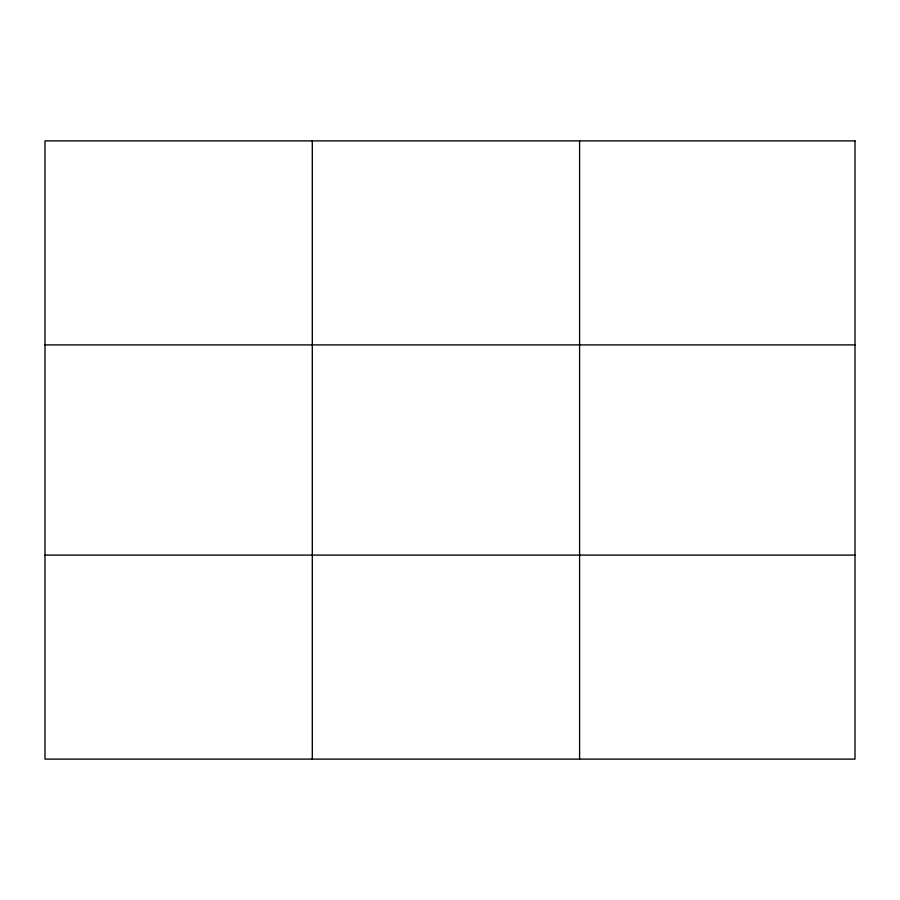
<?xml version="1.0" encoding="UTF-8"?>
<svg xmlns="http://www.w3.org/2000/svg" width="900" height="900" viewBox="0 0 900 900"><rect width="100%" height="100%" fill="white"/><g stroke="black" fill="none" stroke-linecap="round" stroke-linejoin="round"><path stroke-width="1.35" d="M312.3 140.895L312.3 759.105M579.6 140.895L579.6 759.105M45 344.902L855 344.902M45 555.097L855 555.097M855 140.895L855 759.105L45 759.105L45 140.895L855 140.895"/></g></svg>
